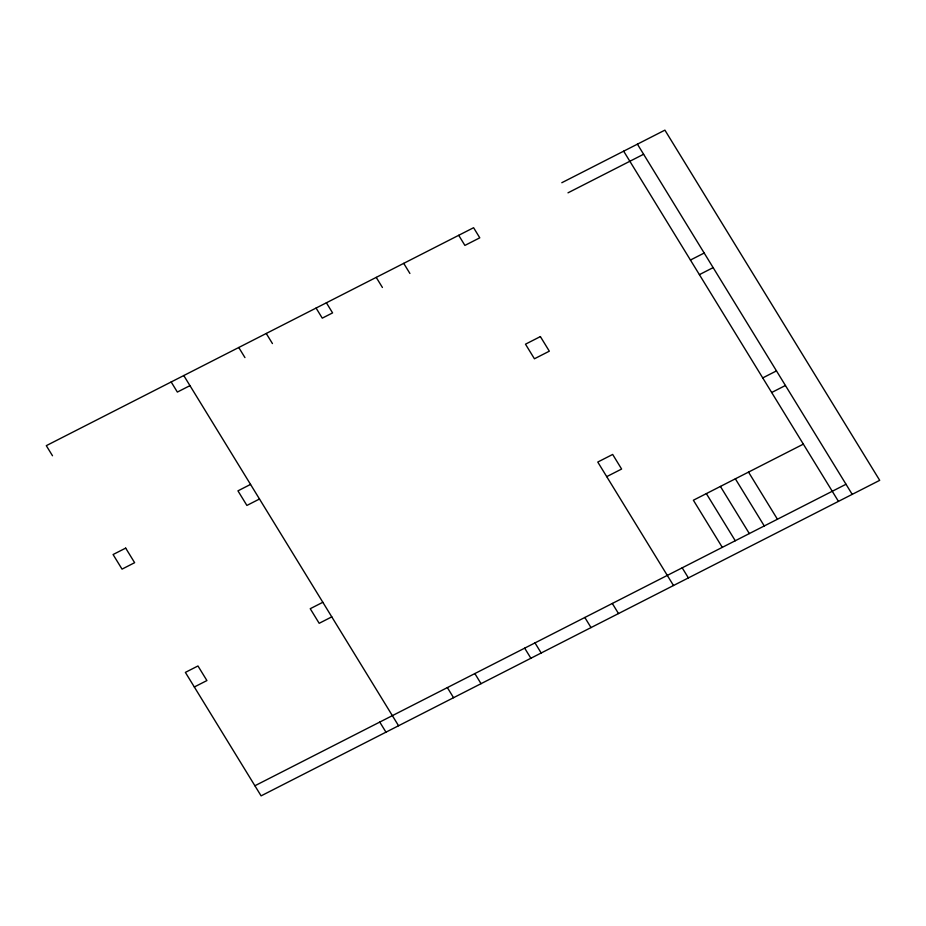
<?xml version="1.0" encoding="UTF-8"?>
<svg xmlns="http://www.w3.org/2000/svg" width="926" height="926" viewBox="0 0 926 926"><rect width="100%" height="100%" fill="white"/><g stroke="black" fill="none" stroke-linecap="round" stroke-linejoin="round"><path stroke-width="1.39" d="M561.804 182.723L664.903 130.138L879.7 480.339L261.097 795.862L185.374 672.392L197.967 665.968L206.915 680.564L194.321 686.988M189.957 385.644L177.364 392.068L171.171 381.963M567.997 192.828L643.605 154.26M250.552 484.414L237.947 490.849L246.895 505.434L259.5 499.01M690.437 260.044L704.188 253.041M699.396 274.64L713.136 267.626M322.838 602.282L310.233 608.706L319.181 623.302L331.786 616.866M762.735 377.912L776.474 370.898M606.715 476.635L621.612 469.042L612.665 454.446L597.768 462.051L673.503 585.521M771.682 392.497L785.422 385.494M803.351 444.133L693.377 500.225L722.292 547.37M254.905 785.757L846.005 484.263M637.412 144.155L852.209 494.368M623.661 151.169L838.458 501.383M748.521 472.098L777.435 519.243M735.348 478.811L764.263 525.956M720.416 486.439L749.331 533.573M706.353 493.604L735.267 540.749M682.196 567.823L688.388 577.917M458.706 235.308L464.898 245.413L479.784 237.82L473.591 227.715L46.3 445.661L52.493 455.754M403.713 263.354L409.905 273.459M612.317 603.463L618.51 613.568M376.222 277.383L382.415 287.477M584.827 617.48L591.019 627.585M326.392 302.79L332.584 312.895L322.271 318.15L316.079 308.057M534.996 642.899L541.189 653.004M524.683 648.165L530.876 658.259M266.248 333.476L272.441 343.569M474.853 673.572L481.045 683.677M238.758 347.493L244.95 357.598M447.362 687.601L453.555 697.706M183.765 375.539L398.562 725.752M379.764 722.072L385.968 732.177M125.681 548.111L113.076 554.535L122.035 569.131L134.629 562.695L125.681 548.111M540.379 336.589L525.482 344.183L534.429 358.779L549.326 351.185L540.379 336.589"/></g></svg>
